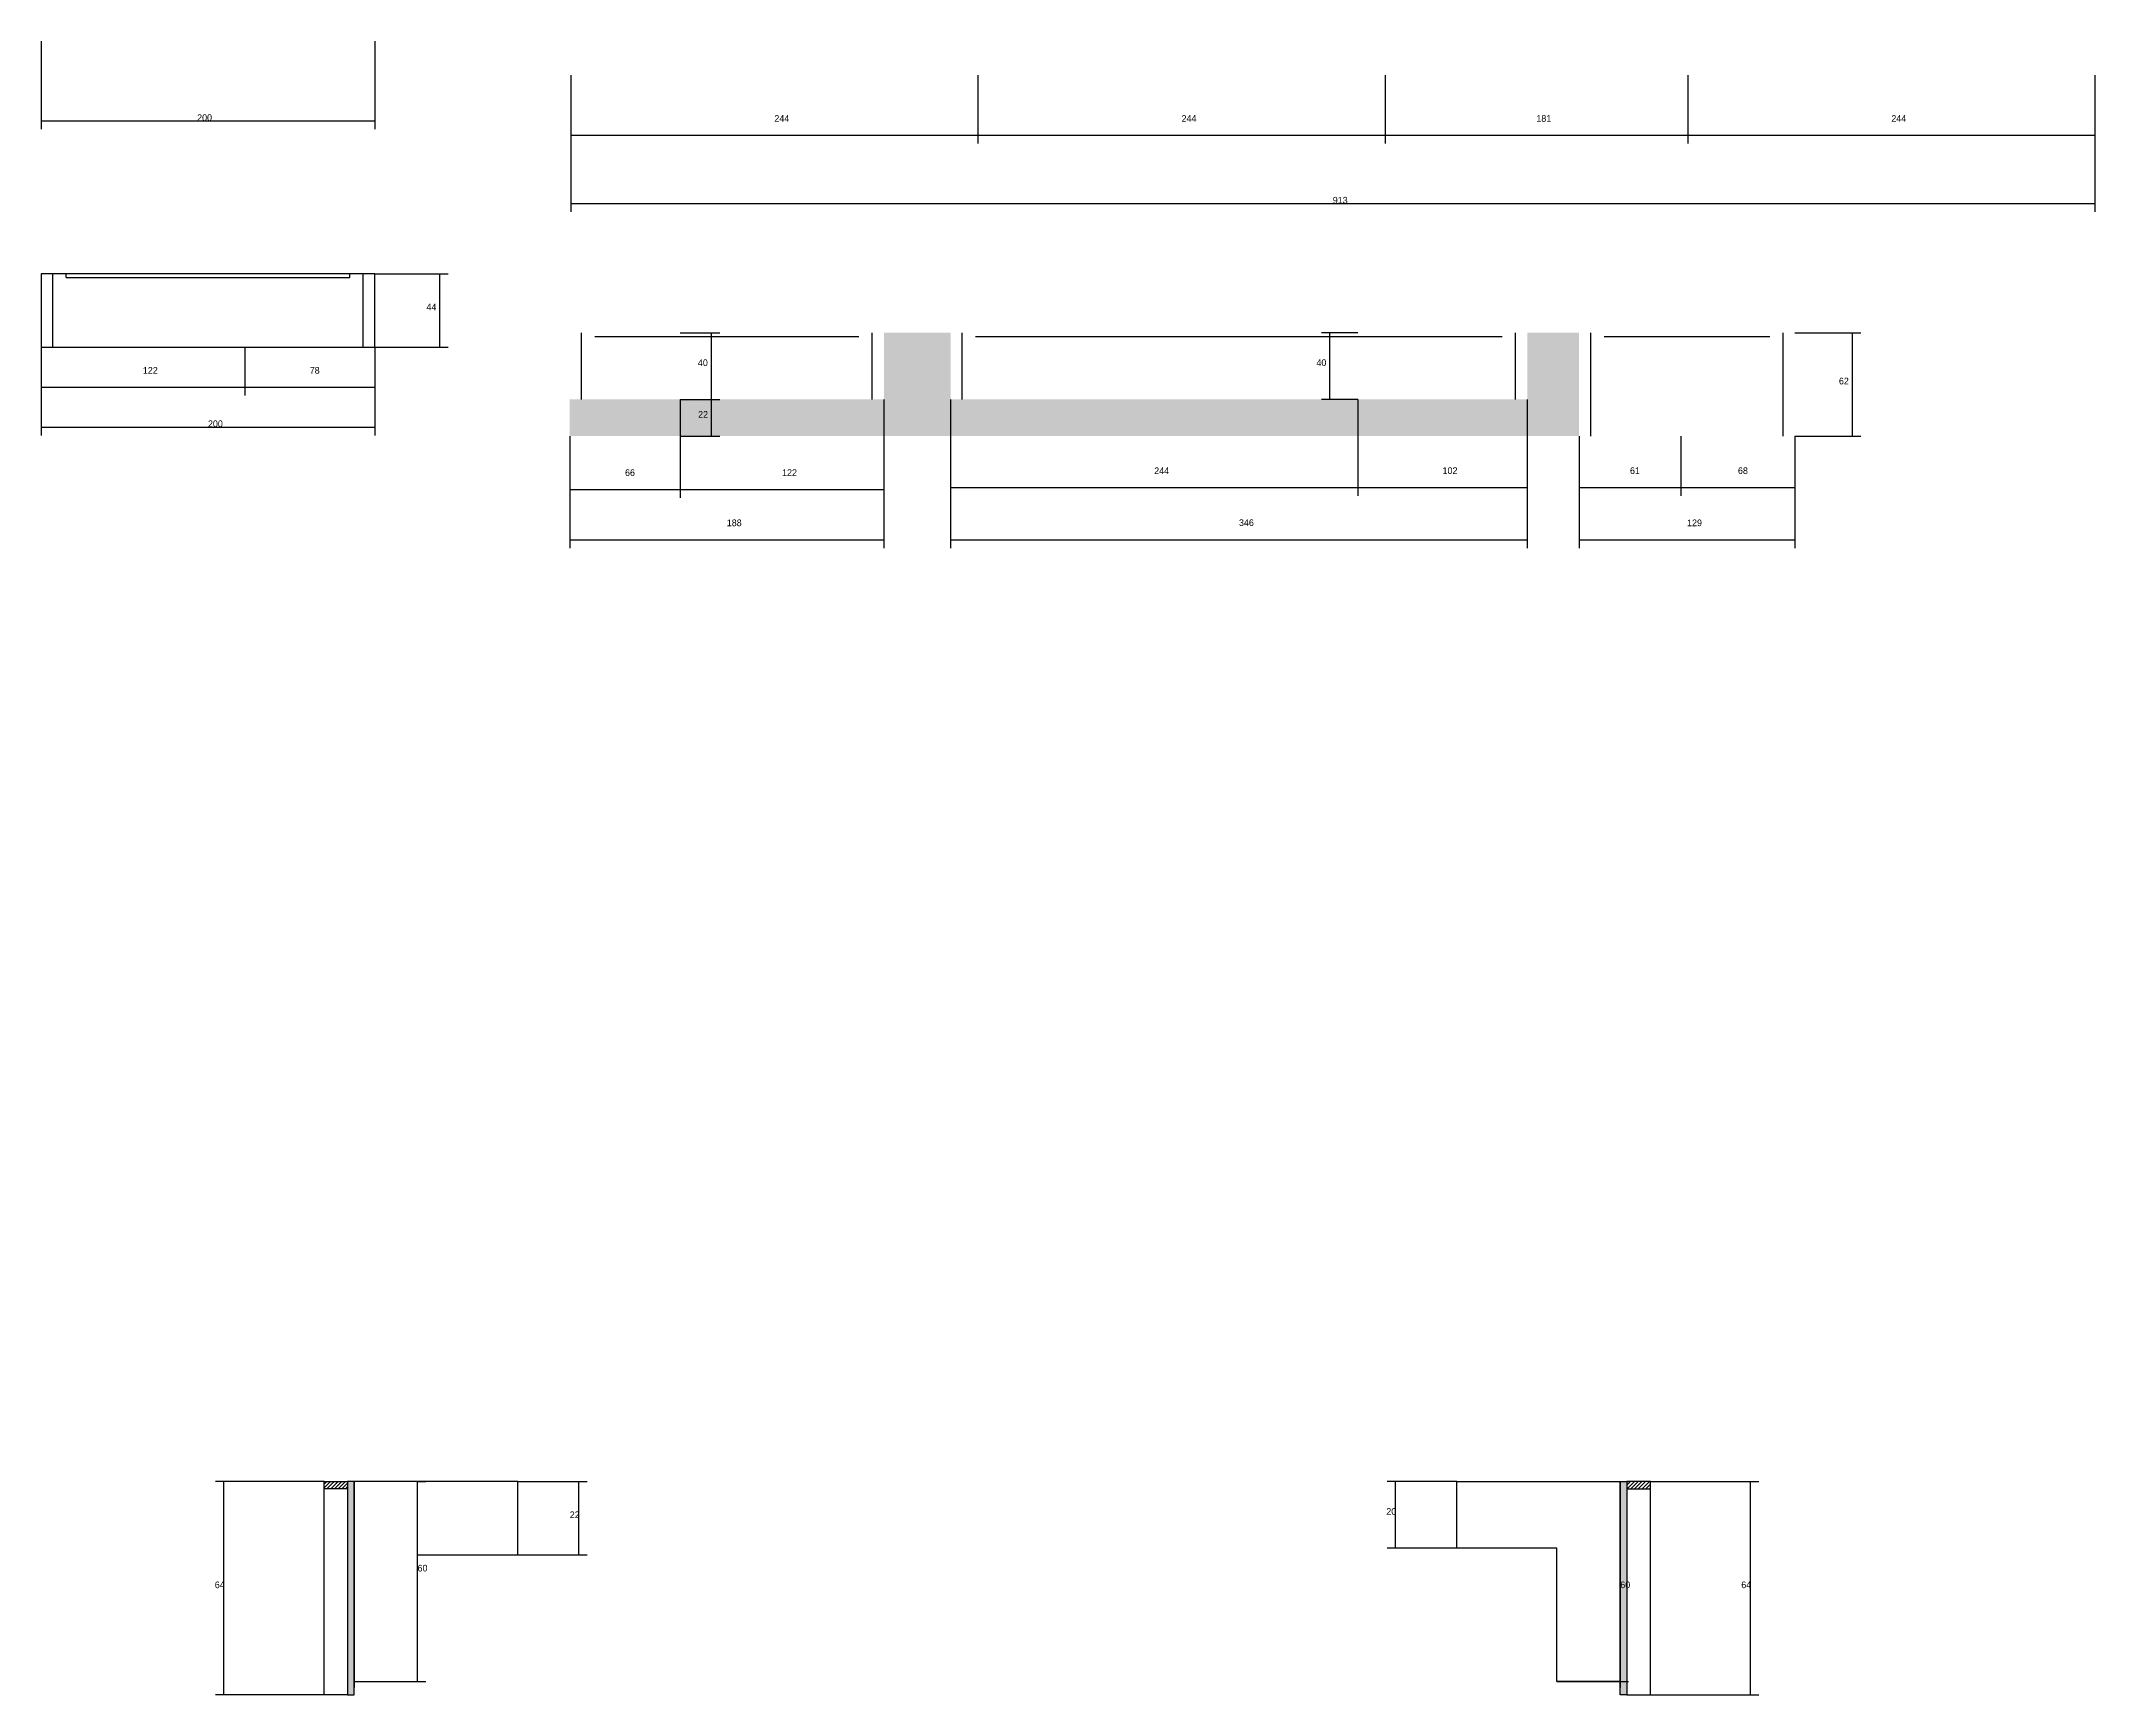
# Model space of a CAD drawing. Header units: metres. Extents: x 137287 to 143227, y 29598 to 30602.
# Drawn here: x 138865 to 140096, y 29598 to 30590 of the extents above; entities that cross this region are included whole.
import ezdxf

# ---------------------------------------------------------------- set-up
doc = ezdxf.new("R2010")
doc.units = ezdxf.units.M
for name, color, linetype in [('CONCRETO', 251, 'Continuous'), ('COTA', 241, 'Continuous'), ('Hachura', 253, 'Continuous'), ('Madeira', 126, 'Continuous'), ('Painéis', 200, 'Continuous'), ('SARR_2.2x7', 40, 'Continuous')]:
    doc.layers.add(name, color=color, linetype=linetype)

msp = doc.modelspace()

# ---------------------------------------------------------------- hatches: boundary and pattern name
at = {"layer": 'COTA'}
h = msp.add_hatch(dxfattribs=at)
h.set_pattern_fill('AR-CONC', scale=0.03)
h.paths.add_polyline_path([(139786.8, 30415.1), (139755.7, 30415.1), (139755.7, 30375.1), (139410.2, 30375.1), (139410.2, 30415.1), (139370.2, 30415.1), (139370.2, 30375.1), (139182, 30375.1), (139182, 30353.1), (139370.2, 30353.1), (139410.2, 30353.1), (139755.7, 30353.1), (139786.8, 30353.1)])
at = {"layer": 'Hachura'}
h = msp.add_hatch(dxfattribs=at)
h.set_pattern_fill('ANSI31', scale=0.5)
h.paths.add_polyline_path([(139034.8, 29722.1), (139034.8, 29726.5), (139034.8, 29726.5), (139048.8, 29726.5), (139048.8, 29726.5), (139048.8, 29722.1), (139048.8, 29722.1), (139034.8, 29722.1)])
h = msp.add_hatch(color=8, dxfattribs=at)
h.dxf.hatch_style = 1
h.paths.add_polyline_path([(139052.8, 29726.5), (139048.8, 29726.5), (139048.8, 29726.5), (139048.8, 29598.5), (139048.8, 29598.5), (139052.8, 29598.5), (139052.8, 29598.5), (139052.8, 29726.5)])
h = msp.add_hatch(color=8, dxfattribs=at)
h.dxf.hatch_style = 1
h.paths.add_polyline_path([(139811.5, 29726.5), (139815.5, 29726.5), (139815.5, 29726.5), (139815.5, 29598.5), (139815.5, 29598.5), (139811.5, 29598.5), (139811.5, 29598.5), (139811.5, 29726.5)])
h = msp.add_hatch(dxfattribs=at)
h.set_pattern_fill('ANSI31', scale=0.5)
h.paths.add_polyline_path([(139829.5, 29722.1), (139829.5, 29726.5), (139829.5, 29726.5), (139815.5, 29726.5), (139815.5, 29726.5), (139815.5, 29722.1), (139815.5, 29722.1), (139829.5, 29722.1)])

# ---------------------------------------------------------------- linework, layer by layer
at = {"layer": 'CONCRETO'}
for points in [[(139090.8, 29682.5), (139150.8, 29682.5), (139150.8, 29726.5), (139090.8, 29726.5), (139090.8, 29726.5), (139052.8, 29726.5), (139052.8, 29602.9), (139052.8, 29602.9), (139052.8, 29606.5), (139090.8, 29606.5)], [(139773.5, 29686.5), (139713.5, 29686.5), (139713.5, 29726.5), (139773.5, 29726.5), (139773.5, 29726.5), (139811.5, 29726.5), (139811.5, 29602.9), (139811.5, 29602.9), (139811.5, 29606.5), (139773.5, 29606.5)]]:
    msp.add_lwpolyline(points, close=True, dxfattribs=at)
at = {"layer": 'COTA'}
for p, q in [((138865.2, 30589.9), (138865.2, 30537)), ((139065.2, 30589.9), (139065.2, 30537)), ((139182.6, 30569.4), (139182.6, 30528.4)), ((139182.6, 30569.4), (139182.6, 30487.5)), ((139426.6, 30569.4), (139426.6, 30528.4)), ((139426.6, 30569.4), (139426.6, 30528.4)), ((139670.6, 30569.4), (139670.6, 30528.4)), ((139670.6, 30569.4), (139670.6, 30528.4)), ((139851.9, 30569.4), (139851.9, 30528.4)), ((139851.9, 30569.4), (139851.9, 30528.4)), ((140095.9, 30569.4), (140095.9, 30528.4)), ((140095.9, 30569.4), (140095.9, 30487.5)), ((138865.2, 30542), (139065.2, 30542)), ((139182.6, 30533.4), (139426.6, 30533.4)), ((139426.6, 30533.4), (139670.6, 30533.4)), ((139670.6, 30533.4), (139851.9, 30533.4)), ((139851.9, 30533.4), (140095.9, 30533.4)), ((139182.6, 30492.5), (140095.9, 30492.5)), ((139065.2, 30450.4), (139109.2, 30450.4)), ((139104.2, 30406.4), (139104.2, 30450.4)), ((139248.2, 30415.1), (139271.9, 30415.1)), ((139266.9, 30375.1), (139266.9, 30415.1)), ((139654.2, 30415.1), (139632.5, 30415.1)), ((139637.5, 30375.1), (139637.5, 30415.1)), ((139916.1, 30415.1), (139955.6, 30415.1)), ((139950.6, 30353.1), (139950.6, 30415.1)), ((138865.2, 30406.4), (138865.2, 30353.5)), ((138865.2, 30406.4), (138865.2, 30377.4)), ((138987.2, 30406.4), (138987.2, 30377.4)), ((138987.2, 30406.4), (138987.2, 30377.4)), ((139065.2, 30406.4), (139065.2, 30353.5)), ((139065.2, 30406.4), (139109.2, 30406.4)), ((139065.2, 30406.4), (139065.2, 30377.4)), ((138865.2, 30382.4), (138987.2, 30382.4)), ((138987.2, 30382.4), (139065.2, 30382.4)), ((139248.2, 30375.1), (139248.2, 30316.1)), ((139248.2, 30375.1), (139248.2, 30316.1)), ((139248.2, 30375.1), (139271.9, 30375.1)), ((139248.2, 30375.1), (139271.9, 30375.1)), ((139266.9, 30353.1), (139266.9, 30375.1)), ((139370.2, 30375.1), (139370.2, 30286)), ((139370.2, 30375.1), (139370.2, 30316.1)), ((139410.2, 30375.1), (139410.2, 30317.3)), ((139410.2, 30375.1), (139410.2, 30286)), ((139654.2, 30375.1), (139632.5, 30375.1)), ((139654.2, 30375.1), (139654.2, 30317.3)), ((139654.2, 30375.1), (139654.2, 30317.3)), ((139755.7, 30375.1), (139755.7, 30317.3)), ((139755.7, 30375.1), (139755.7, 30286)), ((138865.2, 30358.5), (139065.2, 30358.5)), ((139182, 30353.1), (139182, 30286)), ((139182, 30353.1), (139182, 30316.1)), ((139248.2, 30353.1), (139271.9, 30353.1)), ((139786.8, 30353.1), (139786.8, 30317.3)), ((139786.8, 30353.1), (139786.8, 30286)), ((139847.8, 30353.1), (139847.8, 30317.3)), ((139847.8, 30353.1), (139847.8, 30317.3)), ((139916.1, 30353.1), (139916.1, 30317.3)), ((139916.1, 30353.1), (139916.1, 30286)), ((139916.1, 30353.1), (139955.6, 30353.1)), ((139182, 30321.1), (139248.2, 30321.1)), ((139248.2, 30321.1), (139370.2, 30321.1)), ((139410.2, 30322.3), (139654.2, 30322.3)), ((139654.2, 30322.3), (139755.7, 30322.3)), ((139786.8, 30322.3), (139847.8, 30322.3)), ((139847.8, 30322.3), (139916.1, 30322.3)), ((139182, 30291), (139370.2, 30291)), ((139410.2, 30291), (139755.7, 30291)), ((139786.8, 30291), (139916.1, 30291)), ((139034.8, 29726.5), (138969.8, 29726.5)), ((138974.8, 29598.5), (138974.8, 29726.5)), ((139090.8, 29606.5), (139090.8, 29726.5)), ((139090.8, 29726.5), (139095.8, 29726.5)), ((139150.8, 29726.5), (139192.5, 29726.5)), ((139187.5, 29682.5), (139187.5, 29726.5)), ((139713.5, 29726.5), (139671.8, 29726.5)), ((139676.8, 29686.5), (139676.8, 29726.5)), ((139773.5, 29726.5), (139816.5, 29726.5)), ((139811.5, 29606.5), (139811.5, 29726.5)), ((139829.5, 29726.5), (139894.5, 29726.5)), ((139889.5, 29598.5), (139889.5, 29726.5)), ((139713.5, 29686.5), (139671.8, 29686.5)), ((139150.8, 29682.5), (139192.5, 29682.5)), ((139034.8, 29598.5), (138969.8, 29598.5)), ((139090.8, 29606.5), (139095.8, 29606.5)), ((139773.5, 29606.5), (139816.5, 29606.5)), ((139829.5, 29598.5), (139894.5, 29598.5))]:
    msp.add_line(p, q, dxfattribs=at)
at = {"layer": 'Madeira'}
for points in [[(139034.8, 29722.1), (139034.8, 29726.5), (139048.8, 29726.5), (139048.8, 29722.1)], [(139034.8, 29726.5), (139048.8, 29726.5), (139048.8, 29598.5), (139034.8, 29598.5)], [(139829.5, 29722.1), (139829.5, 29726.5), (139815.5, 29726.5), (139815.5, 29722.1)], [(139829.5, 29726.5), (139815.5, 29726.5), (139815.5, 29598.5), (139829.5, 29598.5)]]:
    msp.add_lwpolyline(points, close=True, dxfattribs=at)
at = {"layer": 'Painéis'}
for points in [[(138865.2, 30406.4), (139065.2, 30406.4), (139065.2, 30450.4), (138865.2, 30450.4)], [(139052.8, 29726.5), (139048.8, 29726.5), (139048.8, 29598.5), (139052.8, 29598.5)], [(139811.5, 29726.5), (139815.5, 29726.5), (139815.5, 29598.5), (139811.5, 29598.5)]]:
    msp.add_lwpolyline(points, close=True, dxfattribs=at)
at = {"layer": 'SARR_2.2x7'}
for p, q in [((138872.2, 30406.4), (138872.2, 30450.4)), ((138880.2, 30448.2), (138880.2, 30450.4)), ((138880.2, 30448.2), (138987.2, 30448.2)), ((138987.2, 30448.2), (139050.2, 30448.2)), ((139050.2, 30448.2), (139050.2, 30450.4)), ((139058.2, 30406.4), (139058.2, 30450.4)), ((139189, 30375.1), (139189, 30415.1)), ((139197, 30412.9), (139248.2, 30412.9)), ((139248.2, 30412.9), (139355.2, 30412.9)), ((139363.2, 30375.1), (139363.2, 30415.1)), ((139417.2, 30375.1), (139417.2, 30415.1)), ((139425.2, 30412.9), (139654.2, 30412.9)), ((139654.2, 30412.9), (139740.7, 30412.9)), ((139748.7, 30375.1), (139748.7, 30415.1)), ((139793.8, 30353.1), (139793.8, 30415.1)), ((139801.8, 30412.9), (139847.8, 30412.9)), ((139847.8, 30412.9), (139901.1, 30412.9)), ((139909.1, 30353.1), (139909.1, 30415.1))]:
    msp.add_line(p, q, dxfattribs=at)

# ---------------------------------------------------------------- texts
at = {"layer": 'COTA'}
for s, p in [('200', (138958.7, 30542)), ('244', (139304.6, 30541.5)), ('244', (139548.6, 30541.5)), ('181', (139761.2, 30541.5)), ('244', (139973.9, 30541.5)), ('913', (139639.2, 30492.5)), ('44', (139096.1, 30428.4)), ('40', (139258.8, 30395.1)), ('40', (139629.4, 30395.1)), ('122', (138926.2, 30390.5)), ('78', (139026.2, 30390.5)), ('62', (139942.5, 30384.1)), ('200', (138965.2, 30358.5)), ('22', (139258.9, 30364.1)), ('66', (139215.1, 30329.2)), ('122', (139309.2, 30329.2)), ('244', (139532.2, 30330.3)), ('102', (139705, 30330.4)), ('61', (139817.3, 30330.4)), ('68', (139882, 30330.4)), ('188', (139276.1, 30299.1)), ('346', (139583, 30299.2)), ('129', (139851.5, 30299.1)), ('20', (139671.3, 29706.5)), ('22', (139182, 29704.5)), ('60', (139090.8, 29672.5)), ('64', (138969.3, 29662.5)), ('60', (139811.5, 29662.5)), ('64', (139884, 29662.5))]:
    msp.add_text(s, height=4, dxfattribs=at).set_placement(p)

doc.saveas('drawing.dxf')
